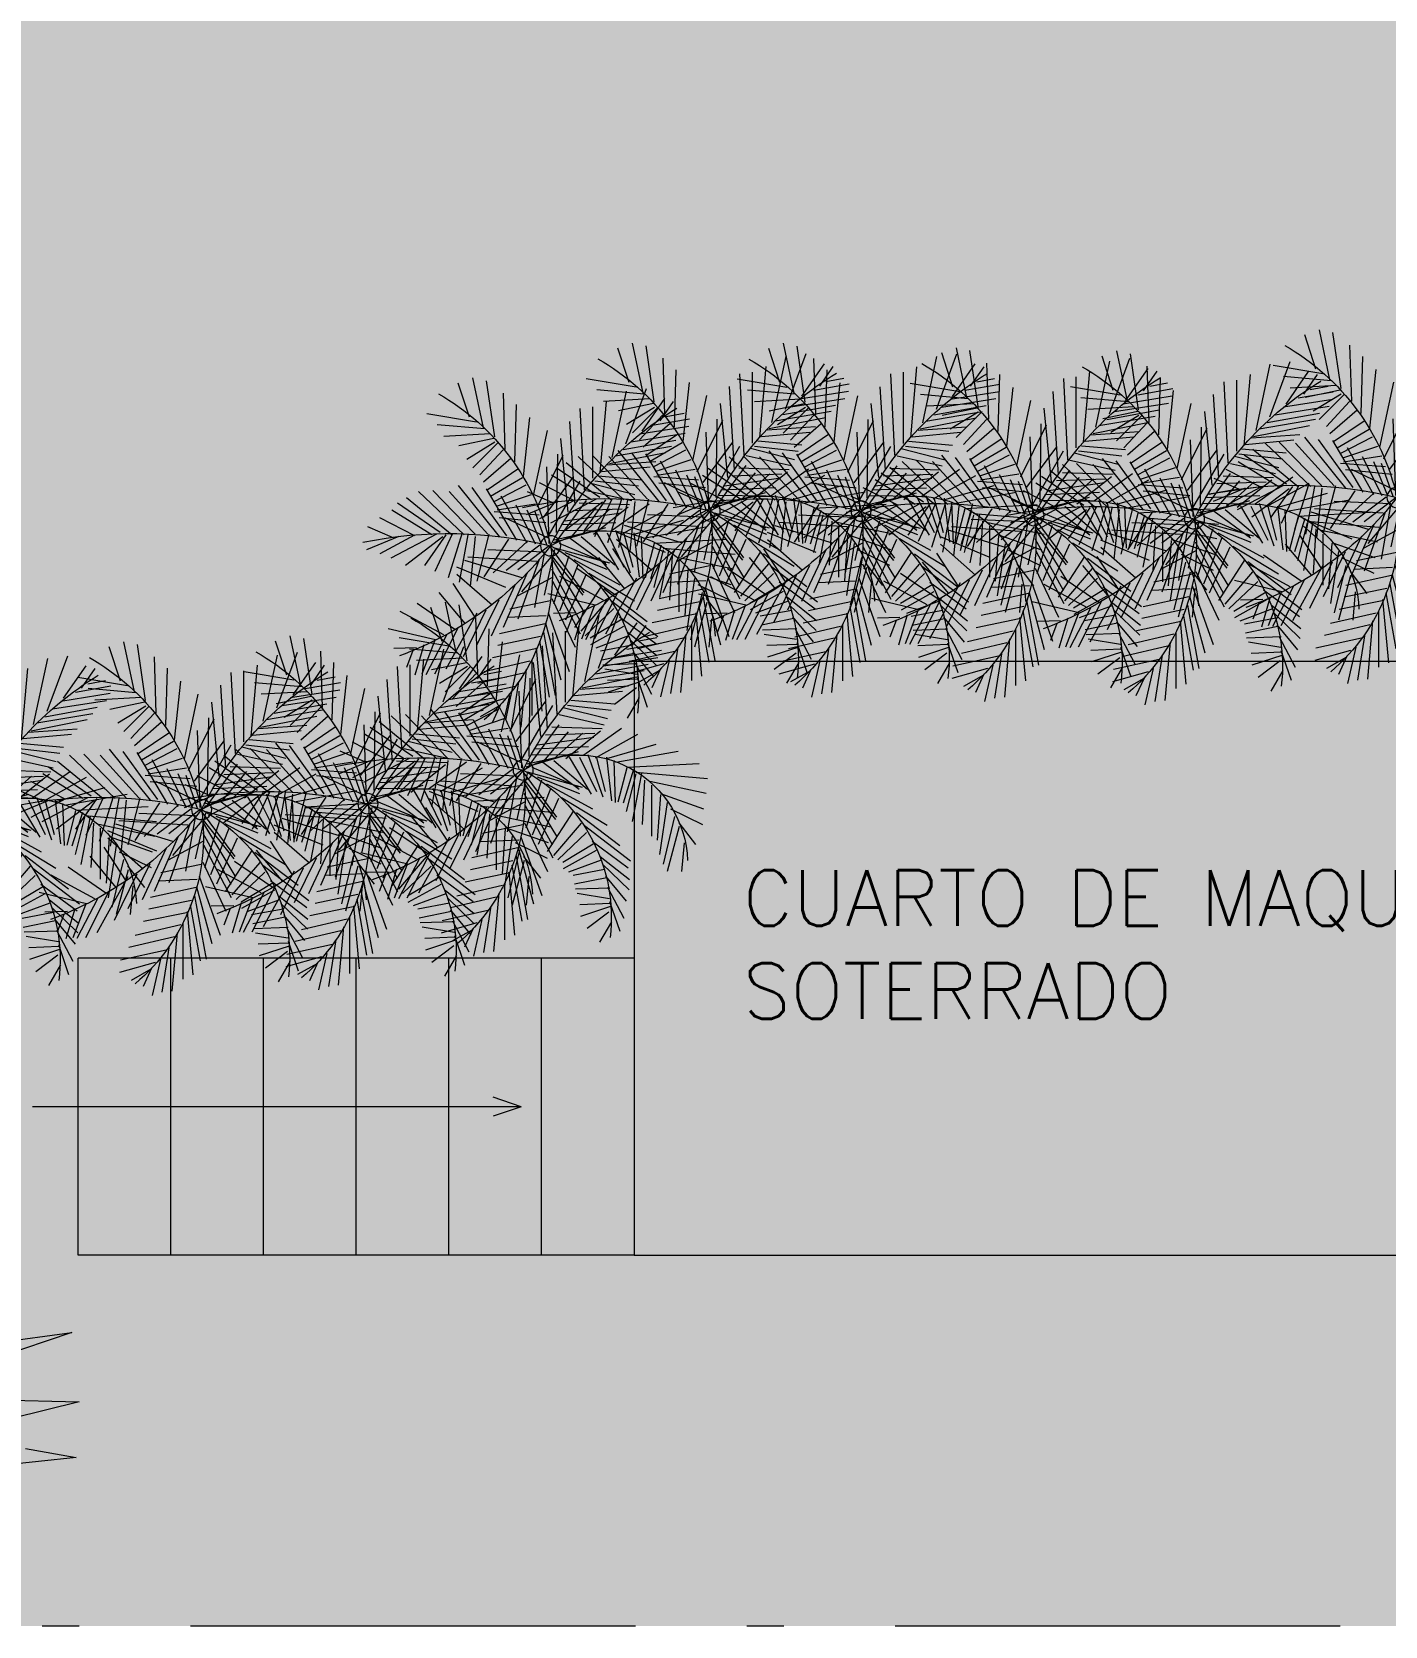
# Model space of a CAD drawing. Header units: metres. Extents: x 8 to 2416, y -346 to 476.
# Drawn here: x 48.277 to 51.926, y 27.957 to 32.255 of the extents above; entities that cross this region are included whole.
import ezdxf

# ---------------------------------------------------------------- set-up
doc = ezdxf.new("R2010")
doc.units = ezdxf.units.M
doc.linetypes.add('ACAD_ISO10W100', pattern=[18, 12, -3, 0, -3])
for name, color, linetype, lineweight in [('A-FLOR', 253, 'Continuous', 0), ('ARBOLES', 86, 'Continuous', 0), ('baños', 140, 'Continuous', 0), ('textos', 7, 'Continuous', 0)]:
    doc.layers.add(name, color=color, linetype=linetype, lineweight=lineweight)
doc.layers.add('grama', color=7, linetype='Continuous', lineweight=0, true_color=0x698c45)
doc.layers.add('SOLAR', color=7, linetype='ACAD_ISO10W100', lineweight=9, true_color=0xff1414)
doc.styles.get("Standard").update_dxf_attribs({"font": 'arial.ttf', "height": 0.1875})

# ---------------------------------------------------------------- blocks, each defined once
blk = doc.blocks.new('arbol4')
at = {"layer": 'ARBOLES', "color": 252, "true_color": 0x8da178}
for p, q in [((1294.0817, 72.3133), (1294.059, 72.3631)), ((1294.1057, 72.2892), (1294.0831, 72.3873)), ((1294.1298, 72.253), (1294.11, 72.3782)), ((1294.151, 72.2182), (1294.1369, 72.3752)), ((1294.0916, 72.2982), (1293.9954, 72.3254)), ((1294.0803, 72.3164), (1294.0265, 72.3465)), ((1294.1666, 72.1926), (1294.1666, 72.3435)), ((1294.1779, 72.1609), (1294.1935, 72.3314)), ((1294.4554, 72.2949), (1294.4229, 72.3504)), ((1294.4499, 72.2407), (1294.4774, 72.3207)), ((1294.1213, 72.265), (1293.9982, 72.2922)), ((1294.1864, 72.1428), (1294.2133, 72.2937)), ((1294.1977, 72.1186), (1294.2288, 72.2892)), ((1294.4526, 72.254), (1294.3716, 72.2805)), ((1294.4481, 72.269), (1294.389, 72.3136)), ((1294.4446, 72.2018), (1294.4886, 72.2856)), ((1293.8751, 72.1533), (1293.851, 72.2348)), ((1294.1439, 72.2288), (1294.0208, 72.2575)), ((1294.2034, 72.0945), (1294.2444, 72.2469)), ((1294.4511, 72.2457), (1294.3698, 72.2491)), ((1294.4389, 72.1719), (1294.4946, 72.2391)), ((1293.8454, 72.1684), (1293.8284, 72.2137)), ((1293.9034, 72.1428), (1293.8694, 72.2318)), ((1293.9373, 72.1246), (1293.8807, 72.2333)), ((1293.9671, 72.1065), (1293.9034, 72.2318)), ((1294.018, 72.0673), (1293.9345, 72.2182)), ((1294.1609, 72.1971), (1294.0378, 72.2258)), ((1294.2104, 72.0658), (1294.267, 72.2243)), ((1294.442, 72.1763), (1294.3548, 72.1941)), ((1294.4502, 72.2041), (1294.3575, 72.2074)), ((1294.4498, 72.233), (1294.3626, 72.2187)), ((1294.4309, 72.1396), (1294.5022, 72.2085)), ((1293.8553, 72.1609), (1293.7944, 72.1624)), ((1294.0421, 72.0597), (1293.9812, 72.185)), ((1294.0774, 72.0326), (1294.018, 72.1533)), ((1294.1765, 72.1639), (1294.0604, 72.188)), ((1294.1892, 72.1307), (1294.0746, 72.1548)), ((1294.2203, 72.028), (1294.2826, 72.1594)), ((1294.4132, 72.1033), (1294.3245, 72.1526)), ((1294.4271, 72.1289), (1294.3388, 72.1615)), ((1294.4364, 72.1541), (1294.3517, 72.1699)), ((1294.4025, 72.0775), (1294.5002, 72.1496)), ((1294.4248, 72.1187), (1294.5035, 72.1815)), ((1294.6378, 72.0386), (1294.6052, 72.1594)), ((1294.6505, 72.0824), (1294.6435, 72.1594)), ((1293.9062, 72.1397), (1293.7788, 72.1096)), ((1293.9288, 72.1262), (1293.8114, 72.0628)), ((1293.9586, 72.1111), (1293.8567, 72.0416)), ((1294.1213, 71.9903), (1294.0562, 72.1292)), ((1294.202, 72.096), (1294.0788, 72.1231)), ((1294.1538, 71.9586), (1294.0887, 72.1065)), ((1294.2218, 71.9812), (1294.2968, 72.1231)), ((1294.3527, 71.996), (1294.2816, 72.106)), ((1294.3735, 72.0289), (1294.2987, 72.116)), ((1294.3875, 72.0545), (1294.3099, 72.1283)), ((1294.4098, 72.0836), (1294.3234, 72.1353)), ((1294.3822, 72.0356), (1294.5063, 72.1307)), ((1294.6052, 71.9737), (1294.584, 72.1141)), ((1294.6251, 72.0114), (1294.5939, 72.1397)), ((1293.9869, 72.096), (1293.9161, 72.0114)), ((1294.0137, 72.0779), (1293.9543, 71.9873)), ((1294.2048, 72.0748), (1294.1001, 72.0794)), ((1294.185, 71.9254), (1294.1284, 72.0839)), ((1294.2189, 71.948), (1294.2953, 72.0869)), ((1294.2189, 71.9194), (1294.3067, 72.0643)), ((1294.3125, 71.9627), (1294.2568, 72.0867)), ((1294.3606, 72.0007), (1294.4774, 72.0898)), ((1294.5628, 71.9269), (1294.5628, 72.0643)), ((1294.5869, 71.9526), (1294.5784, 72.0748)), ((1294.6364, 72.028), (1294.6817, 72.0869)), ((1294.059, 72.0462), (1293.9642, 71.9631)), ((1294.2161, 72.0341), (1294.1071, 72.0567)), ((1294.2203, 71.9722), (1294.127, 72.022)), ((1294.1991, 71.9073), (1294.1737, 72.0522)), ((1294.2274, 71.8957), (1294.1998, 72.019)), ((1294.2175, 71.9103), (1294.3038, 72.019)), ((1294.266, 71.913), (1294.2243, 72.0428)), ((1294.2905, 71.9368), (1294.2409, 72.0618)), ((1294.3202, 71.9597), (1294.443, 72.0345)), ((1294.5359, 71.8952), (1294.5104, 72.025)), ((1294.5444, 71.9133), (1294.5373, 72.0326)), ((1294.6137, 71.9903), (1294.7001, 72.0326)), ((1294.0958, 71.9979), (1293.9642, 71.9435)), ((1293.9939, 71.856), (1293.9699, 71.9843)), ((1294.0137, 71.8605), (1293.9996, 71.9948)), ((1294.0505, 71.8545), (1294.018, 71.9812)), ((1294.2175, 71.9163), (1294.1383, 72.0099)), ((1294.2161, 71.8907), (1294.3067, 72.0129)), ((1294.2797, 71.9233), (1294.4037, 71.9909)), ((1294.5203, 71.8967), (1294.4949, 71.9979)), ((1294.5869, 71.9496), (1294.7029, 71.9903)), ((1293.926, 71.862), (1293.8255, 71.939)), ((1293.9345, 71.856), (1293.8765, 71.939)), ((1293.9515, 71.8545), (1293.9048, 71.9556)), ((1293.9784, 71.8514), (1293.9402, 71.9722)), ((1294.1397, 71.9722), (1293.9854, 71.9254)), ((1294.1029, 71.868), (1294.0364, 71.9692)), ((1294.1538, 71.8741), (1294.0619, 71.9586)), ((1294.1878, 71.8846), (1294.0972, 71.9526)), ((1294.2133, 71.8862), (1294.1284, 71.9511)), ((1294.255, 71.904), (1294.3687, 71.949)), ((1294.2699, 71.865), (1294.3675, 71.9375)), ((1294.2996, 71.8605), (1294.3902, 71.9375)), ((1294.3406, 71.8514), (1294.4001, 71.9511)), ((1294.3689, 71.8514), (1294.4142, 71.9435)), ((1294.3916, 71.8439), (1294.4312, 71.9586)), ((1294.4142, 71.8529), (1294.4383, 71.9435)), ((1294.4411, 71.8514), (1294.4553, 71.9692)), ((1294.4609, 71.8605), (1294.4652, 71.9737)), ((1294.4963, 71.8801), (1294.4722, 71.9722)), ((1294.5147, 71.8846), (1294.4864, 71.9752)), ((1294.5586, 71.9163), (1294.71, 71.948)), ((1293.8071, 71.8605), (1293.7208, 71.8967)), ((1293.8496, 71.8575), (1293.7562, 71.9073)), ((1293.909, 71.8545), (1293.7859, 71.9194)), ((1294.1793, 71.9284), (1293.9939, 71.9163)), ((1294.2005, 71.9028), (1294.0477, 71.8967)), ((1294.2276, 71.8912), (1294.3757, 71.932)), ((1294.2402, 71.8786), (1294.3661, 71.9314)), ((1294.5203, 71.8922), (1294.7142, 71.9088)), ((1293.7902, 71.8635), (1293.7237, 71.8348)), ((1293.851, 71.859), (1293.7562, 71.8107)), ((1293.8963, 71.856), (1293.7888, 71.7895)), ((1293.9189, 71.8499), (1293.8043, 71.7714)), ((1293.9515, 71.8575), (1293.8284, 71.7563)), ((1293.984, 71.856), (1293.8609, 71.7397)), ((1294.0137, 71.8545), (1293.8991, 71.7367)), ((1294.0477, 71.8545), (1293.943, 71.7397)), ((1294.0788, 71.8605), (1293.9685, 71.7231)), ((1294.0987, 71.859), (1294.0053, 71.7292)), ((1294.1255, 71.8711), (1294.0435, 71.7322)), ((1294.1538, 71.8786), (1294.0831, 71.7518)), ((1294.2107, 71.8656), (1294.0938, 71.8105)), ((1294.1765, 71.8816), (1294.1241, 71.776)), ((1294.192, 71.8816), (1294.1538, 71.7895)), ((1294.2062, 71.8831), (1294.1751, 71.7941)), ((1294.2133, 71.8801), (1294.2062, 71.6733)), ((1294.2101, 71.8611), (1294.2966, 71.7117)), ((1294.2246, 71.8771), (1294.3661, 71.8363)), ((1294.2274, 71.8695), (1294.3477, 71.8424)), ((1294.2331, 71.8741), (1294.3137, 71.7639)), ((1294.2331, 71.8499), (1294.2359, 71.6386)), ((1294.2727, 71.862), (1294.3392, 71.7835)), ((1294.2996, 71.856), (1294.3774, 71.7865)), ((1294.3321, 71.8545), (1294.4255, 71.7805)), ((1294.4114, 71.8529), (1294.526, 71.7895)), ((1294.4425, 71.8545), (1294.5755, 71.8167)), ((1294.4666, 71.865), (1294.635, 71.8348)), ((1294.4963, 71.8786), (1294.6916, 71.868)), ((1294.2039, 71.8239), (1294.0782, 71.811)), ((1294.1978, 71.8094), (1294.2781, 71.7003)), ((1294.2387, 71.8439), (1294.3675, 71.8454)), ((1294.2458, 71.8288), (1294.393, 71.8228)), ((1294.2557, 71.8182), (1294.4071, 71.7971)), ((1294.3803, 71.8454), (1294.4821, 71.7729)), ((1294.1497, 71.7227), (1294.064, 71.7671)), ((1294.1856, 71.8034), (1294.0647, 71.7944)), ((1294.1644, 71.7483), (1294.07, 71.78)), ((1294.1762, 71.7741), (1294.0727, 71.7903)), ((1294.1814, 71.7811), (1294.2506, 71.6414)), ((1294.2642, 71.7956), (1294.2444, 71.5963)), ((1294.2826, 71.776), (1294.2685, 71.551)), ((1294.277, 71.7911), (1294.41, 71.7865)), ((1294.2939, 71.7699), (1294.4298, 71.7745)), ((1294.3137, 71.7367), (1294.4354, 71.7639)), ((1294.1285, 71.6798), (1294.0458, 71.7359)), ((1294.1414, 71.7025), (1294.0551, 71.753)), ((1294.1703, 71.7505), (1294.208, 71.5753)), ((1294.3081, 71.7352), (1294.2968, 71.5163)), ((1294.3251, 71.7171), (1294.4439, 71.7473)), ((1294.3364, 71.7111), (1294.4538, 71.7246)), ((1294.0751, 71.6074), (1294.0068, 71.6755)), ((1294.089, 71.627), (1294.0263, 71.6943)), ((1294.1091, 71.6503), (1294.0359, 71.7144)), ((1294.1438, 71.6991), (1294.1607, 71.5403)), ((1294.3307, 71.7035), (1294.3307, 71.5118)), ((1294.3449, 71.6975), (1294.4637, 71.708)), ((1294.3505, 71.6884), (1294.3675, 71.4967)), ((1294.3548, 71.6854), (1294.485, 71.6733)), ((1294.0665, 71.607), (1293.9911, 71.6531)), ((1294.1203, 71.6595), (1294.1249, 71.5053)), ((1294.5005, 71.6597), (1294.3703, 71.6688)), ((1294.376, 71.6643), (1294.5274, 71.6341)), ((1294.3831, 71.6477), (1294.4213, 71.4695)), ((1294.3916, 71.6431), (1294.543, 71.6175)), ((1294.0536, 71.5843), (1293.929, 71.591)), ((1294.0638, 71.5967), (1293.9693, 71.6163)), ((1294.066, 71.5919), (1294.044, 71.441)), ((1294.0946, 71.6263), (1294.0896, 71.4747)), ((1294.4128, 71.6265), (1294.5543, 71.6009)), ((1294.4199, 71.6114), (1294.4751, 71.462)), ((1294.434, 71.6054), (1294.5798, 71.5827)), ((1294.0168, 71.5525), (1293.8827, 71.53)), ((1294.0391, 71.5709), (1293.9107, 71.5599)), ((1294.0359, 71.5683), (1294.0074, 71.4335)), ((1294.4567, 71.5843), (1294.5897, 71.5631)), ((1294.4637, 71.5767), (1294.5246, 71.4892)), ((1294.4963, 71.5601), (1294.5911, 71.5435)), ((1294.5119, 71.5495), (1294.5486, 71.4967)), ((1293.998, 71.5396), (1293.9678, 71.4476)), ((1294.5288, 71.5375), (1294.5769, 71.5284))]:
    blk.add_line(p, q, dxfattribs=at)
blk.add_circle((1294.2168, 71.886), 0.0272, dxfattribs=at)
for centre, radius, start, end in [((1293.7028, 71.9589), 0.5191, 351.935, 49.7903), ((1294.0057, 72.282), 0.4487, 298.0575, 7.0723), ((1293.5024, 71.3319), 0.9041, 37.8019, 70.1579), ((1294.3655, 72.1407), 0.2949, 239.7144, 357.8335), ((1293.9421, 73.0073), 1.1544, 258.4255, 283.7644), ((1293.602, 72.0232), 0.6299, 299.7081, 347.4206), ((1295.0272, 72.287), 0.9041, 206.3271, 238.6831)]:
    blk.add_arc(centre, radius, start, end, dxfattribs=at)
blk = doc.blocks.new('A2')
at = {"layer": 'ARBOLES', "color": 87, "true_color": 0x4f6a34, "extrusion": (-5.08599e-09, -1.37735e-08, 1)}
for p, q in [((581.06, 3.77, 0), (572.04, 10.25, 0)), ((572.04, 10.25, 0), (587.45, 4.72, 0)), ((582.9, -8.83, 0), (566.25, -0.31, 0)), ((566.25, -0.31, 0), (580.9, -3.32, 0)), ((576.52, -19.4, 0), (561.2, -14.47, 0)), ((561.2, -14.47, 0), (577.76, -16.52, 0))]:
    blk.add_line(p, q, dxfattribs=at)

msp = doc.modelspace()

# ---------------------------------------------------------------- hatches: boundary and pattern name
at = {"layer": 'baños', "true_color": 0xffffff, "transparency": 33554687}
h = msp.add_hatch(color=7, dxfattribs=at)
h.dxf.hatch_style = 1
h.paths.add_polyline_path([(49.9018, 28.9576), (52.9018, 28.9576), (52.9018, 30.5576), (49.9018, 30.5576)])
h.paths.add_polyline_path([(49.9018, 29.7576), (48.4018, 29.7576), (48.4018, 28.9576), (49.9018, 28.9576)])
edge = h.paths.add_edge_path(flags=17)
edge.add_line((49.6518, 28.9576), (49.6518, 29.7576))
edge.add_line((49.4018, 28.9576), (49.4018, 29.7576))
edge.add_line((49.1518, 28.9576), (49.1518, 29.7576))
edge.add_line((48.9018, 28.9576), (48.9018, 29.7576))
edge.add_line((48.6518, 28.9576), (48.6518, 29.7576))
at = {"layer": 'grama', "transparency": 33554495}
h = msp.add_hatch(color=256, dxfattribs=at)
h.dxf.hatch_style = 1
edge = h.paths.add_edge_path()
edge.add_line((80.8091, 57.9566), (21.0607, 57.947))
edge.add_line((21.0607, 57.947), (21.0385, 56.947))
edge.add_line((21.0385, 56.947), (37.3509, 56.9496))
edge.add_arc((37.351, 56.3496), 0.6, 0.0092, 90.0092, ccw=False)
edge.add_line((37.951, 56.3497), (37.9514, 53.9497))
edge.add_arc((37.3514, 53.9496), 0.6, -89.9908, 0.0092, ccw=False)
edge.add_line((37.3515, 53.3496), (36.0515, 53.3494))
edge.add_arc((36.0515, 53.0494), 0.3, 90.0092, 180.0139)
edge.add_line((35.7515, 53.0493), (35.7516, 52.9481))
edge.add_line((35.7516, 52.9481), (52.3266, 52.9536))
edge.add_line((52.3266, 52.9536), (52.3266, 53.2536))
edge.add_line((52.3266, 53.2536), (62.2016, 53.2536))
edge.add_line((62.2016, 53.2536), (62.2016, 47.4481))
edge.add_line((62.2016, 47.4481), (63.2016, 47.4481))
edge.add_line((63.2016, 47.4481), (63.2016, 53.2549))
edge.add_line((63.2016, 53.2549), (70.7634, 53.2529))
edge.add_line((70.7634, 53.2529), (70.7634, 47.7461))
edge.add_line((70.7634, 47.7461), (71.3634, 47.7481))
edge.add_line((71.3634, 47.7481), (71.3634, 38.1618))
edge.add_line((71.3634, 38.1618), (70.7634, 38.1624))
edge.add_line((70.7634, 38.1624), (70.7634, 32.6542))
edge.add_line((70.7634, 32.6542), (63.2016, 32.6549))
edge.add_line((63.2016, 32.6549), (63.2016, 38.459))
edge.add_line((63.2016, 38.459), (62.2016, 38.459))
edge.add_line((62.2016, 38.459), (62.1891, 32.6536))
edge.add_line((62.1891, 32.6536), (52.3266, 32.6536))
edge.add_line((52.3266, 32.6536), (52.3266, 32.9536))
edge.add_line((52.3266, 32.9536), (27.9516, 32.959))
edge.add_line((27.9516, 32.959), (27.9516, 39.359))
edge.add_line((27.9516, 39.359), (26.8226, 39.359))
edge.add_line((26.8226, 39.359), (26.8226, 40.259))
edge.add_line((26.8226, 40.259), (26.4226, 40.259))
edge.add_line((26.4226, 40.259), (26.4226, 45.6481))
edge.add_line((26.4226, 45.6481), (26.8226, 45.6481))
edge.add_line((26.8226, 45.6481), (26.8226, 46.5481))
edge.add_line((26.8226, 46.5481), (27.9516, 46.5481))
edge.add_line((27.9516, 46.5481), (27.9516, 52.9481))
edge.add_line((27.9516, 52.9481), (28.1515, 52.9481))
edge.add_line((28.1515, 52.9481), (28.1515, 53.0481))
edge.add_arc((27.8515, 53.0481), 0.3, 0.0092, 90.0092)
edge.add_line((27.8515, 53.3481), (25.1634, 53.3476))
edge.add_arc((25.1635, 52.5476), 0.8, 90.0092, 198.7971)
edge.add_arc((-3.0236, 42.9535), 28.9752, -26.20209, 18.79711, ccw=False)
edge.add_arc((21.1796, 31.043), 2, 270, 333.7979, ccw=False)
edge.add_line((21.1796, 29.043), (20.4196, 29.043))
edge.add_line((20.4196, 29.043), (20.3955, 27.9576))
edge.add_line((20.3955, 27.9576), (80.305, 27.9575))
edge.add_line((80.305, 27.9575), (80.8091, 57.9566))

# ---------------------------------------------------------------- linework, layer by layer
at = {"layer": 'A-FLOR'}
for p, q in [((49.9018, 29.7576), (48.4018, 29.7576)), ((48.4018, 28.9576), (48.4018, 29.7576)), ((48.6518, 28.9576), (48.6518, 29.7576)), ((48.9018, 28.9576), (48.9018, 29.7576)), ((49.1518, 28.9576), (49.1518, 29.7576)), ((49.4018, 28.9576), (49.4018, 29.7576)), ((49.6518, 28.9576), (49.6518, 29.7576)), ((49.9018, 29.7576), (49.9018, 28.9576)), ((49.9018, 28.9576), (48.4018, 28.9576))]:
    msp.add_line(p, q, dxfattribs=at)
msp.add_lwpolyline([(49.9018, 28.9576), (52.9018, 28.9576), (52.9018, 30.5576), (49.9018, 30.5576)], close=True, dxfattribs=at)
at = {"layer": 'SOLAR', "ltscale": 0.1}
msp.add_lwpolyline([(80.8091, 57.9566), (80.305, 27.9575), (20.3955, 27.9576), (21.0607, 57.947), (80.8091, 57.9566)], dxfattribs=at)
at = {"layer": 'textos'}
for q in [(48.2794, 29.3576), (49.5216, 29.3835), (49.5216, 29.3316)]:
    msp.add_line((49.5964, 29.3576), q, dxfattribs=at)

# ---------------------------------------------------------------- block references
at = {"layer": 'ARBOLES', "xscale": 0.0125, "yscale": 0.0125, "zscale": 0.0125, "rotation": 205.7289012481825}
msp.add_blockref('A2', (54.7831, 31.6316, 0), dxfattribs=at)
at = {"layer": 'ARBOLES', "xscale": -1, "rotation": 180}
for p in [(-1244.1103, 102.8494, 0), (-1243.7035, 102.8488, 0), (-1242.2584, 102.8853, 0), (-1243.2372, 102.8367, 0), (-1242.8046, 102.828, 0), (-1244.5407, 102.7553, 0), (-1244.6147, 102.151), (-1246.1009, 102.035), (-1245.4818, 102.0444), (-1245.0332, 102.0601)]:
    msp.add_blockref('arbol4', p, dxfattribs=at)

# ---------------------------------------------------------------- texts
at = {"layer": 'textos', "insert": (54.8231, 29.5947), "char_height": 0.15, "width": 4.628637, "attachment_point": 9}
msp.add_mtext('\\pxql;{\\Fromans|c0;CUARTO DE MAQUINAS\\PSOTERRADO}', dxfattribs=at)

doc.saveas('drawing.dxf')
